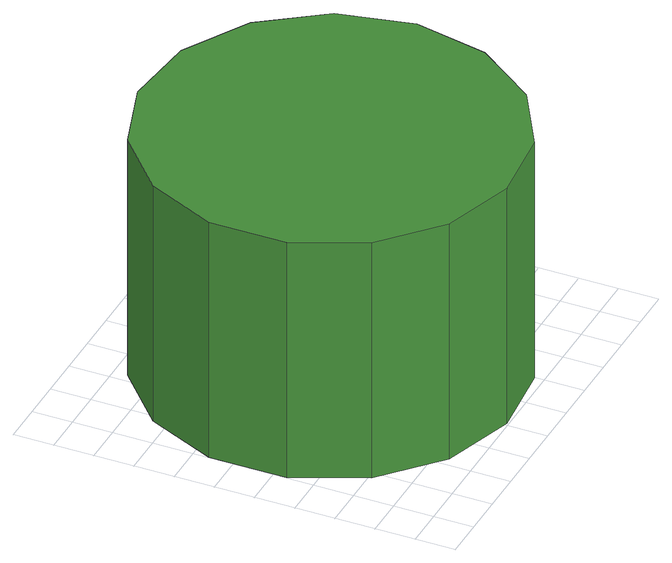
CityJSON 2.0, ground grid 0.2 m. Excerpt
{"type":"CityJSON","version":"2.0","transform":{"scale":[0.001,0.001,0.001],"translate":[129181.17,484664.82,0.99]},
"CityObjects":{
"tree1":{"type":"SolitaryVegetationObject","attributes":{"function":"something"},"geometry":[{"type":"MultiSurface","lod":"1","boundaries":[[[0,1,2,3,4,5,6,7,8,9,10,11,12,13,14]],[[15,16,17,18,19,20,21,22,23,24,25,26,27,28,29]],[[0,29,28,1]],[[1,28,27,2]],[[2,27,26,3]],[[3,26,25,4]],[[4,25,24,5]],[[5,24,23,6]],[[6,23,22,7]],[[7,22,21,8]],[[8,21,20,9]],[[9,20,19,10]],[[10,19,18,11]],[[11,18,17,12]],[[12,17,16,13]],[[13,16,15,14]],[[14,15,29,0]]]}]}
},
"vertices":[
[1839,931,1297],[1759,1307,1297],[1533,1619,1297],[1199,1811,1297],[816,1852,1297],[450,1733,1297],[164,1475,1297],[7,1123,1297],[7,738,1297],[164,387,1297],[450,129,1297],[816,10,1297],[1199,50,1297],[1533,243,1297],[1759,554,1297],[1759,554,7],[1533,243,7],[1199,50,7],[816,10,7],[450,129,7],[164,387,7],[7,738,7],[7,1123,7],[164,1475,7],[450,1733,7],[816,1852,7],[1199,1811,7],[1533,1619,7],[1759,1307,7],[1839,931,7]
]}
